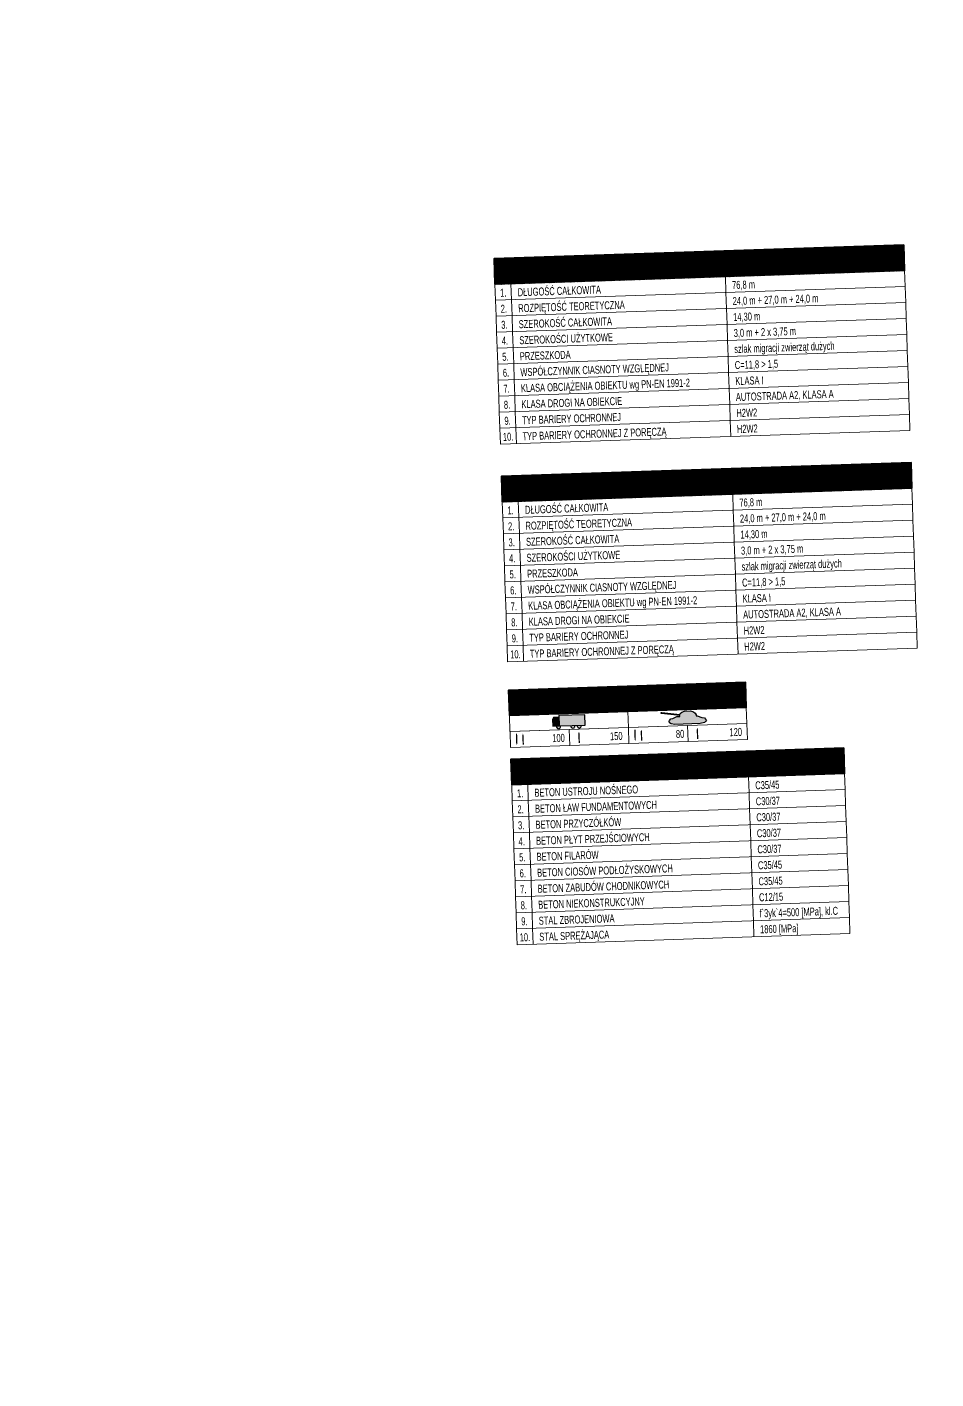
# Model space of a CAD drawing. Header units: metres. Extents: x 8395712 to 9795150, y 4166577 to 5794892.
# Drawn here: x 8418054.11 to 8418082.5, y 5772583.03 to 5772625.25 of the extents above; entities that cross this region are included whole.
import ezdxf
from ezdxf.enums import TextEntityAlignment as Align

# ---------------------------------------------------------------- set-up
doc = ezdxf.new("R2010")
doc.units = ezdxf.units.M
for name, color, linetype, lineweight in [('AII_M_legenda', 1, 'Continuous', 25), ('AII_M_nawierzchnia', 9, 'Continuous', 18), ('AII_M_opisy tabele', 1, 'Continuous', 25), ('AII_M_opisy wymiary', 1, 'Continuous', 25), ('AII_M_tabele', 1, 'Continuous', 25)]:
    doc.layers.add(name, color=color, linetype=linetype, lineweight=lineweight)
doc.styles.add('CDMSTYLE', font='CDMSIMPL.shx', dxfattribs={"width": 0.7, "bigfont": 'CDMBIGPL.shx'})
pattern_1 = [(45, (-232.66827, -46.22293), (-0.08980256, 0.08980256), []), (135, (-232.66827, -46.22293), (-0.08980256, -0.08980256), [])]

# ---------------------------------------------------------------- blocks, each defined once
blk = doc.blocks.new('OpiMetryka011')
at = {"layer": 'AII_M_legenda', "linetype": 'Continuous', "lineweight": 25}
h = blk.add_hatch(dxfattribs=at)
h.set_pattern_fill('ANSI37', color=254, scale=0.04)
h.set_pattern_definition([(332.3230435, (-230.19498, -1666.47211), (0.058989711, 0.112468724), []), (62.3230435, (-230.19498, -1666.47211), (-0.112468724, 0.058989711), [])])
edge = h.paths.add_edge_path()
edge.add_line((0, 0), (128, 0))
edge.add_line((128, 0), (128, 8))
edge.add_line((128, 8), (0, 8))
edge.add_line((0, 8), (0, 0))
at = {"layer": 'AII_M_legenda', "color": 2, "linetype": 'Continuous', "lineweight": 35}
blk.add_lwpolyline([(0, 0), (128, 0), (128, 8), (0, 8)], close=True, dxfattribs=at)
at = {"lineweight": 25, "style": 'CDMSTYLE', "width": 0.7, "flags": 9}
for tag, p in [('OBIEKT', (-17.5, 2.25)), ('ELEMENT', (-2.5, 2.25))]:
    blk.add_attdef(tag, text='', height=2.5, dxfattribs=at).set_placement(p, align=Align.MIDDLE_RIGHT)
at = {"layer": 'AII_M_legenda', "color": 3, "linetype": 'Continuous', "lineweight": -2, "style": 'CDMSTYLE', "width": 0.6}
blk.add_attdef('NAGŁÓWEK', text='', height=4, dxfattribs=at).set_placement((4, 4), align=Align.MIDDLE_LEFT)
blk = doc.blocks.new('*U423')
at = {"layer": 'AII_M_legenda', "color": 1, "linetype": 'Continuous', "lineweight": 18, "ltscale": 0.4}
for p, q in [((0, 0), (0, -5)), ((128, 0), (0, 0)), ((5, 0), (5, -5)), ((72, 0), (72, -5)), ((128, -5), (128, 0)), ((128, -5), (0, -5))]:
    blk.add_line(p, q, dxfattribs=at)
at = {"lineweight": 25, "style": 'CDMSTYLE', "width": 0.7, "flags": 9}
for tag, p in [('OBIEKT', (-17.5, -2.75)), ('ELEMENT', (-2.5, -2.75))]:
    blk.add_attdef(tag, text='', height=2.5, dxfattribs=at).set_placement(p, align=Align.MIDDLE_RIGHT)
at = {"layer": 'AII_M_legenda', "color": 1, "lineweight": 25, "style": 'CDMSTYLE', "width": 0.7, "flags": 8}
blk.add_attdef('NR', text='', height=2.5, dxfattribs=at).set_placement((2.5, -2.75), align=Align.MIDDLE_CENTER)
for tag, p in [('NAZWA', (7, -2.75)), ('OPIS', (74, -2.75))]:
    blk.add_attdef(tag, text='', height=2.5, dxfattribs=at).set_placement(p, align=Align.MIDDLE_LEFT)
blk = doc.blocks.new('OpiMetryka012')
at = {"layer": 'AII_M_legenda', "linetype": 'Continuous', "lineweight": 25}
h = blk.add_hatch(dxfattribs=at)
h.set_pattern_fill('ANSI37', color=254, scale=0.04)
h.set_pattern_definition([(332.3230435, (-230.19498, -1613.47211), (0.058989711, 0.112468724), []), (62.3230435, (-230.19498, -1613.47211), (-0.112468724, 0.058989711), [])])
edge = h.paths.add_edge_path()
edge.add_line((0, 0), (128, 0))
edge.add_line((128, 0), (128, 8))
edge.add_line((128, 8), (0, 8))
edge.add_line((0, 8), (0, 0))
at = {"layer": 'AII_M_legenda', "color": 2, "linetype": 'Continuous', "lineweight": 35}
blk.add_lwpolyline([(0, 0), (128, 0), (128, 8), (0, 8)], close=True, dxfattribs=at)
at = {"lineweight": 25, "style": 'CDMSTYLE', "width": 0.7, "flags": 9}
for tag, p in [('OBIEKT', (-17.5, 2.25)), ('ELEMENT', (-2.5, 2.25))]:
    blk.add_attdef(tag, text='', height=2.5, dxfattribs=at).set_placement(p, align=Align.MIDDLE_RIGHT)
at = {"layer": 'AII_M_legenda', "color": 3, "linetype": 'Continuous', "lineweight": -2, "style": 'CDMSTYLE', "width": 0.6}
blk.add_attdef('NAGŁÓWEK', text='', height=4, dxfattribs=at).set_placement((4, 4), align=Align.MIDDLE_LEFT)
blk = doc.blocks.new('*U422')
at = {"layer": 'AII_M_legenda', "linetype": 'Continuous', "lineweight": 25}
h = blk.add_hatch(dxfattribs=at)
h.set_pattern_fill('ANSI37', color=254, scale=0.04)
h.set_pattern_definition(pattern_1)
h.paths.add_polyline_path([(0, 0), (74, 0), (74, 8), (0, 8)])
at = {"layer": 'AII_M_nawierzchnia'}
h = blk.add_hatch(color=256, dxfattribs=at)
edge = h.paths.add_edge_path()
edge.add_line((13.43, -1.62), (13.43, -3.73))
edge.add_line((13.43, -3.73), (15.25, -3.73))
edge.add_line((15.25, -3.73), (15.25, -1.04))
edge.add_line((15.25, -1.04), (13.71, -1.04))
edge.add_line((13.71, -1.04), (13.43, -1.62))
h = blk.add_hatch(color=256, dxfattribs=at)
edge = h.paths.add_edge_path()
edge.add_line((15.38, -3.73), (23.57, -3.73))
edge.add_line((23.57, -3.73), (23.57, -0.53))
edge.add_line((23.57, -0.53), (15.38, -0.53))
edge.add_line((15.38, -0.53), (15.38, -3.73))
h = blk.add_hatch(color=256, dxfattribs=at)
edge = h.paths.add_edge_path()
edge.add_line((47.57, -0.58), (53.23, -1.4))
edge.add_line((53.23, -1.4), (53.29, -1.13))
edge.add_line((53.29, -1.13), (53.88, -0.7))
edge.add_line((53.88, -0.7), (54.71, -0.44))
edge.add_line((54.71, -0.44), (56.6, -0.44))
edge.add_line((56.6, -0.44), (57.44, -0.72))
edge.add_line((57.44, -0.72), (58, -1.14))
edge.add_line((58, -1.14), (58.29, -1.71))
edge.add_line((58.29, -1.71), (58.29, -2.06))
edge.add_line((58.29, -2.06), (58.64, -2.06))
edge.add_line((58.64, -2.06), (60.04, -2.6))
edge.add_line((60.04, -2.6), (60.12, -2.6))
edge.add_line((60.12, -2.6), (60.84, -2.74))
edge.add_line((60.84, -2.74), (61.12, -3.17))
edge.add_line((61.12, -3.17), (61.42, -3.47))
edge.add_line((61.42, -3.47), (61.12, -3.93))
edge.add_line((61.12, -3.93), (60.84, -4.21))
edge.add_line((60.84, -4.21), (59.43, -4.5))
edge.add_line((59.43, -4.5), (51.57, -4.5))
edge.add_line((51.57, -4.5), (50.35, -4.22))
edge.add_line((50.35, -4.22), (49.93, -3.93))
edge.add_line((49.93, -3.93), (49.76, -3.48))
edge.add_line((49.76, -3.48), (49.9, -3.18))
edge.add_line((49.9, -3.18), (50.34, -2.74))
edge.add_line((50.34, -2.74), (50.9, -2.6))
edge.add_line((50.9, -2.6), (50.96, -2.6))
edge.add_line((50.96, -2.6), (52.25, -2.06))
edge.add_line((52.25, -2.06), (53.15, -2.06))
edge.add_line((53.15, -2.06), (53.15, -1.79))
edge.add_line((53.15, -1.79), (47.5, -0.98))
edge.add_arc((47.53, -0.78), 0.194, -79.1644, 16.2986, ccw=False)
edge.add_arc((47.54, -0.79), 0.209, -163.4346, -79.1644, ccw=False)
at = {"layer": 'AII_M_opisy tabele'}
h = blk.add_hatch(color=256, dxfattribs=at)
h.paths.add_polyline_path([(15.82, -3.73), (15.38, -3.73), (15.25, -3.73), (14.58, -3.73, 1.404692)])
h.paths.add_polyline_path([(20.3, -3.73), (19.07, -3.73, 1.404692)])
h.paths.add_polyline_path([(22.27, -3.73), (21.04, -3.73, 1.404692)])
at = {"layer": 'AII_M_legenda', "color": 1, "linetype": 'Continuous', "lineweight": 18, "ltscale": 0.4}
for p, q in [((0, 0), (0, -5)), ((74, 0), (0, 0)), ((37, 0), (37, -5)), ((74, -5), (74, 0)), ((74, -5), (0, -5))]:
    blk.add_line(p, q, dxfattribs=at)
at = {"layer": 'AII_M_legenda', "color": 2, "linetype": 'Continuous', "lineweight": 35}
blk.add_lwpolyline([(0, 0), (74, 0), (74, 8), (0, 8)], close=True, dxfattribs=at)
at = {"layer": 'AII_M_opisy tabele'}
blk.add_line((15.25, -3.73), (15.38, -3.73), dxfattribs=at)
blk.add_lwpolyline([(13.43, -1.62), (13.43, -3.73), (15.25, -3.73), (15.25, -1.04), (13.71, -1.04), (13.43, -1.62)], dxfattribs=at)
blk.add_lwpolyline([(15.38, -3.73), (23.57, -3.73), (23.57, -0.53), (15.38, -0.53), (15.38, -3.73)], close=True, dxfattribs=at)
at = {"layer": 'AII_M_opisy tabele', "elevation": 0}
blk.add_lwpolyline([(47.57, -0.58), (53.23, -1.4), (53.29, -1.13), (53.88, -0.7), (54.71, -0.44), (56.6, -0.44), (57.44, -0.72), (58, -1.14), (58.29, -1.71), (58.29, -2.06), (58.64, -2.06), (60.04, -2.6), (60.12, -2.6), (60.84, -2.74), (61.12, -3.17), (61.42, -3.47), (61.12, -3.93), (60.84, -4.21), (59.43, -4.5), (51.57, -4.5), (50.35, -4.22), (49.93, -3.93), (49.76, -3.48), (49.9, -3.18), (50.34, -2.74), (50.9, -2.6), (50.96, -2.6), (52.25, -2.06), (53.15, -2.06), (53.15, -1.79), (47.5, -0.98, -0.442424), (47.34, -0.74, -0.385217), (47.57, -0.58, 0.327532)], format="xyb", dxfattribs=at)
at = {"layer": 'AII_M_opisy tabele'}
for centre in [(15.2, -3.95), (19.69, -3.95), (21.66, -3.95)]:
    blk.add_arc(centre, 0.653, 160.8941, 19.1059, dxfattribs=at)
at = {"lineweight": 25, "style": 'CDMSTYLE', "width": 0.7, "flags": 9}
for tag, p in [('OBIEKT', (-17.5, 2.25)), ('ELEMENT', (-2.5, 2.25))]:
    blk.add_attdef(tag, text='', height=2.5, dxfattribs=at).set_placement(p, align=Align.MIDDLE_RIGHT)
at = {"layer": 'AII_M_legenda', "color": 3, "linetype": 'Continuous', "lineweight": -2, "style": 'CDMSTYLE', "width": 0.6}
blk.add_attdef('NAGŁÓWEK', text='', height=4, rotation=360, dxfattribs=at).set_placement((37, 4), align=Align.MIDDLE_CENTER)
blk = doc.blocks.new('OpiMLC_02')
at = {"color": 1, "linetype": 'Continuous', "lineweight": -3, "ltscale": 0.5}
for points in [[(2, -0.75, 0.4, 0.4, 0), (2, -2.75, 1, 0, 0), (2, -4.25, 0, 0, 0)], [(4, -4.25, 0.4, 0.4, 0), (4, -2.25, 1, 0, 0), (4, -0.75, 0, 0, 0)], [(21.5, -4.25, 0.4, 0.4, 0), (21.5, -2.25, 1, 0, 0), (21.5, -0.75, 0, 0, 0)], [(39, -0.75, 0.4, 0.4, 0), (39, -2.75, 1, 0, 0), (39, -4.25, 0, 0, 0)], [(41, -4.25, 0.4, 0.4, 0), (41, -2.25, 1, 0, 0), (41, -0.75, 0, 0, 0)], [(58.5, -4.25, 0.4, 0.4, 0), (58.5, -2.25, 1, 0, 0), (58.5, -0.75, 0, 0, 0)]]:
    blk.add_lwpolyline(points, format="xyseb", dxfattribs=at)
at = {"layer": 'AII_M_legenda', "color": 1, "linetype": 'Continuous', "lineweight": 18, "ltscale": 0.4}
for p, q in [((0, 0), (0, -5)), ((74, 0), (0, 0)), ((18.5, 0), (18.5, -5)), ((37, 0), (37, -5)), ((55.5, 0), (55.5, -5)), ((74, -5), (74, 0)), ((74, -5), (0, -5))]:
    blk.add_line(p, q, dxfattribs=at)
at = {"lineweight": 25, "style": 'CDMSTYLE', "width": 0.7, "flags": 9}
for tag, p in [('OBIEKT', (-17.5, -2.75)), ('ELEMENT', (-2.5, -2.75))]:
    blk.add_attdef(tag, text='', height=2.5, dxfattribs=at).set_placement(p, align=Align.MIDDLE_RIGHT)
at = {"layer": 'AII_M_legenda', "color": 1, "lineweight": 25, "style": 'CDMSTYLE', "width": 0.7, "flags": 8}
for tag, p in [('KOLO_DWUK', (9.25, -2.5)), ('KOLO_JEDN', (27.75, -2.5)), ('GASIE_DWUK', (46.25, -2.5)), ('GASIE_JEDN', (64.75, -2.5))]:
    blk.add_attdef(tag, text='', height=2.5, dxfattribs=at).set_placement(p, align=Align.MIDDLE_CENTER)
blk = doc.blocks.new('*U424')
at = {"layer": 'AII_M_legenda', "color": 1, "linetype": 'Continuous', "lineweight": 18, "ltscale": 0.4}
for p, q in [((0, 0), (0, -5)), ((104, 0), (0, 0)), ((5, 0), (5, -5)), ((74, 0), (74, -5)), ((104, -5), (104, 0)), ((104, -5), (0, -5))]:
    blk.add_line(p, q, dxfattribs=at)
at = {"lineweight": 25, "style": 'CDMSTYLE', "width": 0.7, "flags": 9}
for tag, p in [('OBIEKT', (-17.5, -2.75)), ('ELEMENT', (-2.5, -2.75))]:
    blk.add_attdef(tag, text='', height=2.5, dxfattribs=at).set_placement(p, align=Align.MIDDLE_RIGHT)
at = {"layer": 'AII_M_legenda', "color": 1, "lineweight": 25, "style": 'CDMSTYLE', "width": 0.7, "flags": 8}
blk.add_attdef('NR', text='', height=2.5, dxfattribs=at).set_placement((2.5, -2.75), align=Align.MIDDLE_CENTER)
for tag, p in [('NAZWA', (7, -2.75)), ('OPIS', (76, -2.75))]:
    blk.add_attdef(tag, text='', height=2.5, dxfattribs=at).set_placement(p, align=Align.MIDDLE_LEFT)
blk = doc.blocks.new('*U420')
at = {"layer": 'AII_M_legenda', "linetype": 'Continuous', "lineweight": 25}
h = blk.add_hatch(dxfattribs=at)
h.set_pattern_fill('ANSI37', color=254, scale=0.04)
h.set_pattern_definition(pattern_1)
h.paths.add_polyline_path([(0, 0), (104, 0), (104, 8), (0, 8)])
at = {"layer": 'AII_M_legenda', "color": 2, "linetype": 'Continuous', "lineweight": 35}
blk.add_lwpolyline([(0, 0), (104, 0), (104, 8), (0, 8)], close=True, dxfattribs=at)
at = {"lineweight": 25, "style": 'CDMSTYLE', "width": 0.7, "flags": 9}
for tag, p in [('OBIEKT', (-17.5, 2.25)), ('ELEMENT', (-2.5, 2.25))]:
    blk.add_attdef(tag, text='', height=2.5, dxfattribs=at).set_placement(p, align=Align.MIDDLE_RIGHT)
at = {"layer": 'AII_M_legenda', "color": 3, "linetype": 'Continuous', "lineweight": -2, "style": 'CDMSTYLE', "width": 0.6}
blk.add_attdef('NAGŁÓWEK', text='', height=4, rotation=360, dxfattribs=at).set_placement((4, 4), align=Align.MIDDLE_LEFT)
blk = doc.blocks.new('*U421')
at = {"layer": 'AII_M_legenda', "color": 1, "linetype": 'Continuous', "lineweight": 18, "ltscale": 0.4}
for p, q in [((0, 0), (0, -5)), ((104, 0), (0, 0)), ((5, 0), (5, -5)), ((74, 0), (74, -5)), ((104, -5), (104, 0)), ((104, -5), (0, -5))]:
    blk.add_line(p, q, dxfattribs=at)
at = {"lineweight": 25, "style": 'CDMSTYLE', "width": 0.7, "flags": 9}
for tag, p in [('OBIEKT', (-17.5, -2.75)), ('ELEMENT', (-2.5, -2.75))]:
    blk.add_attdef(tag, text='', height=2.5, dxfattribs=at).set_placement(p, align=Align.MIDDLE_RIGHT)
at = {"layer": 'AII_M_legenda', "color": 1, "lineweight": 25, "style": 'CDMSTYLE', "width": 0.7, "flags": 8}
blk.add_attdef('NR', text='', height=2.5, dxfattribs=at).set_placement((2.5, -2.75), align=Align.MIDDLE_CENTER)
for tag, p in [('NAZWA', (7, -2.75)), ('OPIS', (76, -2.75))]:
    blk.add_attdef(tag, text='', height=2.5, dxfattribs=at).set_placement(p, align=Align.MIDDLE_LEFT)

msp = doc.modelspace()

# ---------------------------------------------------------------- linework, layer by layer
at = {"layer": 'AII_M_opisy wymiary', "color": 1, "linetype": 'ByBlock', "lineweight": 40}
msp.add_circle((8418171.8303, 5772432.124), 22459.4841, dxfattribs=at)

# ---------------------------------------------------------------- block references
at = {"layer": 'AII_M_tabele'}
for name, p, xscale, yscale, zscale, rotation, values in [('OpiMetryka011', (8418068.7299, 5772617.2203), 0.09999999999999992, 0.09999999999999992, 0.09999999999999992, 1.920622450795788, {'NAGŁÓWEK': 'METRYKA OBIEKTU - MA/PZDs-69- (JL)'}), ('OpiMetryka012', (8418068.9578, 5772610.4242), 0.09999999999999992, 0.09999999999999992, 0.09999999999999992, 1.920622450795788, {'NAGŁÓWEK': 'METRYKA OBIEKTU - MA/PZDs-69 (JP)'}), ('*U422', (8418069.1817, 5772603.7462), 0.0999999999999999, 0.0999999999999999, 0.0999999999999999, 1.920622450795789, {'NAGŁÓWEK': 'WOJSKOWA KLASA OBCIĄŻENIA MLC'}), ('*U420', (8418069.2541, 5772601.5862), 0.09999999999999976, 0.09999999999999976, 0.09999999999999976, 1.920622450795789, {'NAGŁÓWEK': 'DANE MATERIAŁOWE'})]:
    msp.add_blockref(name, p, dxfattribs=dict(at, xscale=xscale, yscale=yscale, zscale=zscale, rotation=rotation)).add_auto_attribs(values)
at = {"layer": 'AII_M_tabele', "color": 1, "lineweight": 25, "xscale": 0.09999999999999992, "yscale": 0.09999999999999992, "zscale": 0.09999999999999992, "rotation": 1.920622450795788}
for p, values in [((8418068.7299, 5772617.2203), {'NR': '1.', 'NAZWA': 'DŁUGOŚĆ CAŁKOWITA', 'OPIS': '76,8 m'}), ((8418068.7466, 5772616.7206), {'NR': '2.', 'NAZWA': 'ROZPIĘTOŚĆ TEORETYCZNA', 'OPIS': '24,0 m + 27,0 m + 24,0 m'}), ((8418068.7634, 5772616.2209), {'NR': '3.', 'NAZWA': 'SZEROKOŚĆ CAŁKOWITA', 'OPIS': '14,30 m'}), ((8418068.7801, 5772615.7212), {'NR': '4.', 'NAZWA': 'SZEROKOŚCI UŻYTKOWE', 'OPIS': '3,0 m + 2 x 3,75 m'}), ((8418068.7969, 5772615.2215), {'NR': '5.', 'NAZWA': 'PRZESZKODA', 'OPIS': 'szlak migracji zwierząt dużych'}), ((8418068.8137, 5772614.7218), {'NR': '6.', 'NAZWA': 'WSPÓŁCZYNNIK CIASNOTY WZGLĘDNEJ', 'OPIS': 'C=11,8 > 1,5'}), ((8418068.8304, 5772614.222), {'NR': '7.', 'NAZWA': 'KLASA OBCIĄŻENIA OBIEKTU wg PN-EN 1991-2', 'OPIS': 'KLASA I'}), ((8418068.8472, 5772613.7223), {'NR': '8.', 'NAZWA': 'KLASA DROGI NA OBIEKCIE', 'OPIS': 'AUTOSTRADA A2, KLASA A'}), ((8418068.8639, 5772613.2226), {'NR': '9.', 'NAZWA': 'TYP BARIERY OCHRONNEJ', 'OPIS': 'H2W2'}), ((8418068.8807, 5772612.7229), {'NR': '10.', 'NAZWA': 'TYP BARIERY OCHRONNEJ Z PORĘCZĄ', 'OPIS': 'H2W2'}), ((8418068.9578, 5772610.4242), {'NR': '1.', 'NAZWA': 'DŁUGOŚĆ CAŁKOWITA', 'OPIS': '76,8 m'}), ((8418068.9745, 5772609.9244), {'NR': '2.', 'NAZWA': 'ROZPIĘTOŚĆ TEORETYCZNA', 'OPIS': '24,0 m + 27,0 m + 24,0 m'}), ((8418068.9913, 5772609.4247), {'NR': '3.', 'NAZWA': 'SZEROKOŚĆ CAŁKOWITA', 'OPIS': '14,30 m'}), ((8418069.008, 5772608.925), {'NR': '4.', 'NAZWA': 'SZEROKOŚCI UŻYTKOWE', 'OPIS': '3,0 m + 2 x 3,75 m'}), ((8418069.0248, 5772608.4253), {'NR': '5.', 'NAZWA': 'PRZESZKODA', 'OPIS': 'szlak migracji zwierząt dużych'}), ((8418069.0416, 5772607.9256), {'NR': '6.', 'NAZWA': 'WSPÓŁCZYNNIK CIASNOTY WZGLĘDNEJ', 'OPIS': 'C=11,8 > 1,5'}), ((8418069.0583, 5772607.4259), {'NR': '7.', 'NAZWA': 'KLASA OBCIĄŻENIA OBIEKTU wg PN-EN 1991-2', 'OPIS': 'KLASA I'}), ((8418069.0751, 5772606.9261), {'NR': '8.', 'NAZWA': 'KLASA DROGI NA OBIEKCIE', 'OPIS': 'AUTOSTRADA A2, KLASA A'}), ((8418069.0918, 5772606.4264), {'NR': '9.', 'NAZWA': 'TYP BARIERY OCHRONNEJ', 'OPIS': 'H2W2'}), ((8418069.1086, 5772605.9267), {'NR': '10.', 'NAZWA': 'TYP BARIERY OCHRONNEJ Z PORĘCZĄ', 'OPIS': 'H2W2'})]:
    msp.add_blockref('*U423', p, dxfattribs=at).add_auto_attribs(values)
at = {"layer": 'AII_M_tabele'}
ref = msp.add_blockref('OpiMLC_02', (8418069.1985, 5772603.2465), dxfattribs=dict(at, xscale=0.0999999999999999, yscale=0.0999999999999999, zscale=0.0999999999999999, rotation=1.920622450795789))
ref.add_attrib('KOLO_DWUK', '100', dxfattribs={"layer": 'AII_M_legenda', "color": 1, "lineweight": 25, "height": 0.25, "rotation": 1.92062, "style": 'CDMSTYLE', "width": 0.7}).set_placement((8418070.9101, 5772603.0537), align=Align.MIDDLE_RIGHT)
ref.add_attrib('KOLO_JEDN', '150', dxfattribs={"layer": 'AII_M_legenda', "color": 1, "lineweight": 25, "height": 0.25, "rotation": 1.92062, "style": 'CDMSTYLE', "width": 0.7}).set_placement((8418072.7132, 5772603.1142), align=Align.MIDDLE_RIGHT)
ref.add_attrib('GASIE_DWUK', '80', dxfattribs={"layer": 'AII_M_legenda', "color": 1, "lineweight": 25, "height": 0.25, "rotation": 1.92062, "style": 'CDMSTYLE', "width": 0.7}).set_placement((8418074.6413, 5772603.1788), align=Align.MIDDLE_RIGHT)
ref.add_attrib('GASIE_JEDN', '120', dxfattribs={"layer": 'AII_M_legenda', "color": 1, "lineweight": 25, "height": 0.25, "rotation": 1.92062, "style": 'CDMSTYLE', "width": 0.7}).set_placement((8418076.4444, 5772603.2393), align=Align.MIDDLE_RIGHT)
ref = msp.add_blockref('*U421', (8418069.2541, 5772601.5862), dxfattribs=dict(at, xscale=0.09999999999999996, yscale=0.09999999999999996, zscale=0.09999999999999996, rotation=1.920622450795789))
ref.add_attrib('NR', '1.', dxfattribs={"layer": 'AII_M_legenda', "color": 1, "lineweight": 25, "height": 0.25, "rotation": 1.92062, "style": 'CDMSTYLE', "width": 0.7}).set_placement((8418069.5132, 5772601.3197), align=Align.MIDDLE_CENTER)
ref.add_attrib('NAZWA', 'BETON USTROJU NOŚNEGO', dxfattribs={"layer": 'AII_M_legenda', "color": 1, "lineweight": 25, "height": 0.25, "rotation": 1.92062, "style": 'CDMSTYLE', "width": 0.7}).set_placement((8418069.963, 5772601.3348), align=Align.MIDDLE_LEFT)
ref.add_attrib('OPIS', 'C35/45', dxfattribs={"layer": 'AII_M_legenda', "color": 1, "lineweight": 25, "height": 0.25, "rotation": 1.92062, "style": 'CDMSTYLE', "width": 0.7}).set_placement((8418076.8591, 5772601.566), align=Align.MIDDLE_LEFT)
ref = msp.add_blockref('*U424', (8418069.2709, 5772601.0865), dxfattribs=dict(at, xscale=0.09999999999999976, yscale=0.09999999999999976, zscale=0.09999999999999976, rotation=1.920622450795789))
ref.add_attrib('NR', '2.', dxfattribs={"layer": 'AII_M_legenda', "color": 1, "lineweight": 25, "height": 0.25, "rotation": 1.92062, "style": 'CDMSTYLE', "width": 0.7}).set_placement((8418069.53, 5772600.82), align=Align.MIDDLE_CENTER)
ref.add_attrib('NAZWA', 'BETON ŁAW FUNDAMENTOWYCH', dxfattribs={"layer": 'AII_M_legenda', "color": 1, "lineweight": 25, "height": 0.25, "rotation": 1.92062, "style": 'CDMSTYLE', "width": 0.7}).set_placement((8418069.9797, 5772600.8351), align=Align.MIDDLE_LEFT)
ref.add_attrib('OPIS', 'C30/37', dxfattribs={"layer": 'AII_M_legenda', "color": 1, "lineweight": 25, "height": 0.25, "rotation": 1.92062, "style": 'CDMSTYLE', "width": 0.7}).set_placement((8418076.8758, 5772601.0663), align=Align.MIDDLE_LEFT)
ref = msp.add_blockref('*U424', (8418069.2877, 5772600.5867), dxfattribs=dict(at, xscale=0.09999999999999976, yscale=0.09999999999999976, zscale=0.09999999999999976, rotation=1.920622450795789))
ref.add_attrib('NR', '3.', dxfattribs={"layer": 'AII_M_legenda', "color": 1, "lineweight": 25, "height": 0.25, "rotation": 1.92062, "style": 'CDMSTYLE', "width": 0.7}).set_placement((8418069.5467, 5772600.3203), align=Align.MIDDLE_CENTER)
ref.add_attrib('NAZWA', 'BETON PRZYCZÓŁKÓW', dxfattribs={"layer": 'AII_M_legenda', "color": 1, "lineweight": 25, "height": 0.25, "rotation": 1.92062, "style": 'CDMSTYLE', "width": 0.7}).set_placement((8418069.9965, 5772600.3354), align=Align.MIDDLE_LEFT)
ref.add_attrib('OPIS', 'C30/37', dxfattribs={"layer": 'AII_M_legenda', "color": 1, "lineweight": 25, "height": 0.25, "rotation": 1.92062, "style": 'CDMSTYLE', "width": 0.7}).set_placement((8418076.8926, 5772600.5666), align=Align.MIDDLE_LEFT)
ref = msp.add_blockref('*U424', (8418069.3044, 5772600.087), dxfattribs=dict(at, xscale=0.09999999999999976, yscale=0.09999999999999976, zscale=0.09999999999999976, rotation=1.920622450795789))
ref.add_attrib('NR', '4.', dxfattribs={"layer": 'AII_M_legenda', "color": 1, "lineweight": 25, "height": 0.25, "rotation": 1.92062, "style": 'CDMSTYLE', "width": 0.7}).set_placement((8418069.5635, 5772599.8206), align=Align.MIDDLE_CENTER)
ref.add_attrib('NAZWA', 'BETON PŁYT PRZEJŚCIOWYCH', dxfattribs={"layer": 'AII_M_legenda', "color": 1, "lineweight": 25, "height": 0.25, "rotation": 1.92062, "style": 'CDMSTYLE', "width": 0.7}).set_placement((8418070.0132, 5772599.8356), align=Align.MIDDLE_LEFT)
ref.add_attrib('OPIS', 'C30/37', dxfattribs={"layer": 'AII_M_legenda', "color": 1, "lineweight": 25, "height": 0.25, "rotation": 1.92062, "style": 'CDMSTYLE', "width": 0.7}).set_placement((8418076.9094, 5772600.0669), align=Align.MIDDLE_LEFT)
ref = msp.add_blockref('*U424', (8418069.3212, 5772599.5873), dxfattribs=dict(at, xscale=0.09999999999999978, yscale=0.09999999999999978, zscale=0.09999999999999978, rotation=1.920622450795789))
ref.add_attrib('NR', '5.', dxfattribs={"layer": 'AII_M_legenda', "color": 1, "lineweight": 25, "height": 0.25, "rotation": 1.92062, "style": 'CDMSTYLE', "width": 0.7}).set_placement((8418069.5802, 5772599.3208), align=Align.MIDDLE_CENTER)
ref.add_attrib('NAZWA', 'BETON FILARÓW', dxfattribs={"layer": 'AII_M_legenda', "color": 1, "lineweight": 25, "height": 0.25, "rotation": 1.92062, "style": 'CDMSTYLE', "width": 0.7}).set_placement((8418070.03, 5772599.3359), align=Align.MIDDLE_LEFT)
ref.add_attrib('OPIS', 'C30/37', dxfattribs={"layer": 'AII_M_legenda', "color": 1, "lineweight": 25, "height": 0.25, "rotation": 1.92062, "style": 'CDMSTYLE', "width": 0.7}).set_placement((8418076.9261, 5772599.5672), align=Align.MIDDLE_LEFT)
ref = msp.add_blockref('*U424', (8418069.3379, 5772599.0876), dxfattribs=dict(at, xscale=0.09999999999999976, yscale=0.09999999999999976, zscale=0.09999999999999976, rotation=1.920622450795789))
ref.add_attrib('NR', '6.', dxfattribs={"layer": 'AII_M_legenda', "color": 1, "lineweight": 25, "height": 0.25, "rotation": 1.92062, "style": 'CDMSTYLE', "width": 0.7}).set_placement((8418069.597, 5772598.8211), align=Align.MIDDLE_CENTER)
ref.add_attrib('NAZWA', 'BETON CIOSÓW PODŁOŻYSKOWYCH', dxfattribs={"layer": 'AII_M_legenda', "color": 1, "lineweight": 25, "height": 0.25, "rotation": 1.92062, "style": 'CDMSTYLE', "width": 0.7}).set_placement((8418070.0467, 5772598.8362), align=Align.MIDDLE_LEFT)
ref.add_attrib('OPIS', 'C35/45', dxfattribs={"layer": 'AII_M_legenda', "color": 1, "lineweight": 25, "height": 0.25, "rotation": 1.92062, "style": 'CDMSTYLE', "width": 0.7}).set_placement((8418076.9429, 5772599.0675), align=Align.MIDDLE_LEFT)
ref = msp.add_blockref('*U424', (8418069.3547, 5772598.5879), dxfattribs=dict(at, xscale=0.09999999999999976, yscale=0.09999999999999976, zscale=0.09999999999999976, rotation=1.920622450795789))
ref.add_attrib('NR', '7.', dxfattribs={"layer": 'AII_M_legenda', "color": 1, "lineweight": 25, "height": 0.25, "rotation": 1.92062, "style": 'CDMSTYLE', "width": 0.7}).set_placement((8418069.6138, 5772598.3214), align=Align.MIDDLE_CENTER)
ref.add_attrib('NAZWA', 'BETON ZABUDÓW CHODNIKOWYCH', dxfattribs={"layer": 'AII_M_legenda', "color": 1, "lineweight": 25, "height": 0.25, "rotation": 1.92062, "style": 'CDMSTYLE', "width": 0.7}).set_placement((8418070.0635, 5772598.3365), align=Align.MIDDLE_LEFT)
ref.add_attrib('OPIS', 'C35/45', dxfattribs={"layer": 'AII_M_legenda', "color": 1, "lineweight": 25, "height": 0.25, "rotation": 1.92062, "style": 'CDMSTYLE', "width": 0.7}).set_placement((8418076.9596, 5772598.5677), align=Align.MIDDLE_LEFT)
ref = msp.add_blockref('*U424', (8418069.3714, 5772598.0881), dxfattribs=dict(at, xscale=0.09999999999999976, yscale=0.09999999999999976, zscale=0.09999999999999976, rotation=1.920622450795789))
ref.add_attrib('NR', '8.', dxfattribs={"layer": 'AII_M_legenda', "color": 1, "lineweight": 25, "height": 0.25, "rotation": 1.92062, "style": 'CDMSTYLE', "width": 0.7}).set_placement((8418069.6305, 5772597.8217), align=Align.MIDDLE_CENTER)
ref.add_attrib('NAZWA', 'BETON NIEKONSTRUKCYJNY', dxfattribs={"layer": 'AII_M_legenda', "color": 1, "lineweight": 25, "height": 0.25, "rotation": 1.92062, "style": 'CDMSTYLE', "width": 0.7}).set_placement((8418070.0803, 5772597.8368), align=Align.MIDDLE_LEFT)
ref.add_attrib('OPIS', 'C12/15', dxfattribs={"layer": 'AII_M_legenda', "color": 1, "lineweight": 25, "height": 0.25, "rotation": 1.92062, "style": 'CDMSTYLE', "width": 0.7}).set_placement((8418076.9764, 5772598.068), align=Align.MIDDLE_LEFT)
ref = msp.add_blockref('*U424', (8418069.3882, 5772597.5884), dxfattribs=dict(at, xscale=0.09999999999999976, yscale=0.09999999999999976, zscale=0.09999999999999976, rotation=1.920622450795789))
ref.add_attrib('NR', '9.', dxfattribs={"layer": 'AII_M_legenda', "color": 1, "lineweight": 25, "height": 0.25, "rotation": 1.92062, "style": 'CDMSTYLE', "width": 0.7}).set_placement((8418069.6473, 5772597.322), align=Align.MIDDLE_CENTER)
ref.add_attrib('NAZWA', 'STAL ZBROJENIOWA', dxfattribs={"layer": 'AII_M_legenda', "color": 1, "lineweight": 25, "height": 0.25, "rotation": 1.92062, "style": 'CDMSTYLE', "width": 0.7}).set_placement((8418070.097, 5772597.337), align=Align.MIDDLE_LEFT)
ref.add_attrib('OPIS', 'f`3yk`4=500 [MPa], kl.C', dxfattribs={"layer": 'AII_M_legenda', "color": 1, "lineweight": 25, "height": 0.25, "rotation": 1.92062, "style": 'CDMSTYLE', "width": 0.7}).set_placement((8418076.9931, 5772597.5683), align=Align.MIDDLE_LEFT)
ref = msp.add_blockref('*U424', (8418069.405, 5772597.0887), dxfattribs=dict(at, xscale=0.09999999999999976, yscale=0.09999999999999976, zscale=0.09999999999999976, rotation=1.920622450795789))
ref.add_attrib('NR', '10.', dxfattribs={"layer": 'AII_M_legenda', "color": 1, "lineweight": 25, "height": 0.25, "rotation": 1.92062, "style": 'CDMSTYLE', "width": 0.7}).set_placement((8418069.664, 5772596.8222), align=Align.MIDDLE_CENTER)
ref.add_attrib('NAZWA', 'STAL SPRĘŻAJĄCA', dxfattribs={"layer": 'AII_M_legenda', "color": 1, "lineweight": 25, "height": 0.25, "rotation": 1.92062, "style": 'CDMSTYLE', "width": 0.7}).set_placement((8418070.1138, 5772596.8373), align=Align.MIDDLE_LEFT)
ref.add_attrib('OPIS', '1860 [MPa]', dxfattribs={"layer": 'AII_M_legenda', "color": 1, "lineweight": 25, "height": 0.25, "rotation": 1.92062, "style": 'CDMSTYLE', "width": 0.7}).set_placement((8418077.0099, 5772597.0686), align=Align.MIDDLE_LEFT)

doc.saveas('drawing.dxf')
